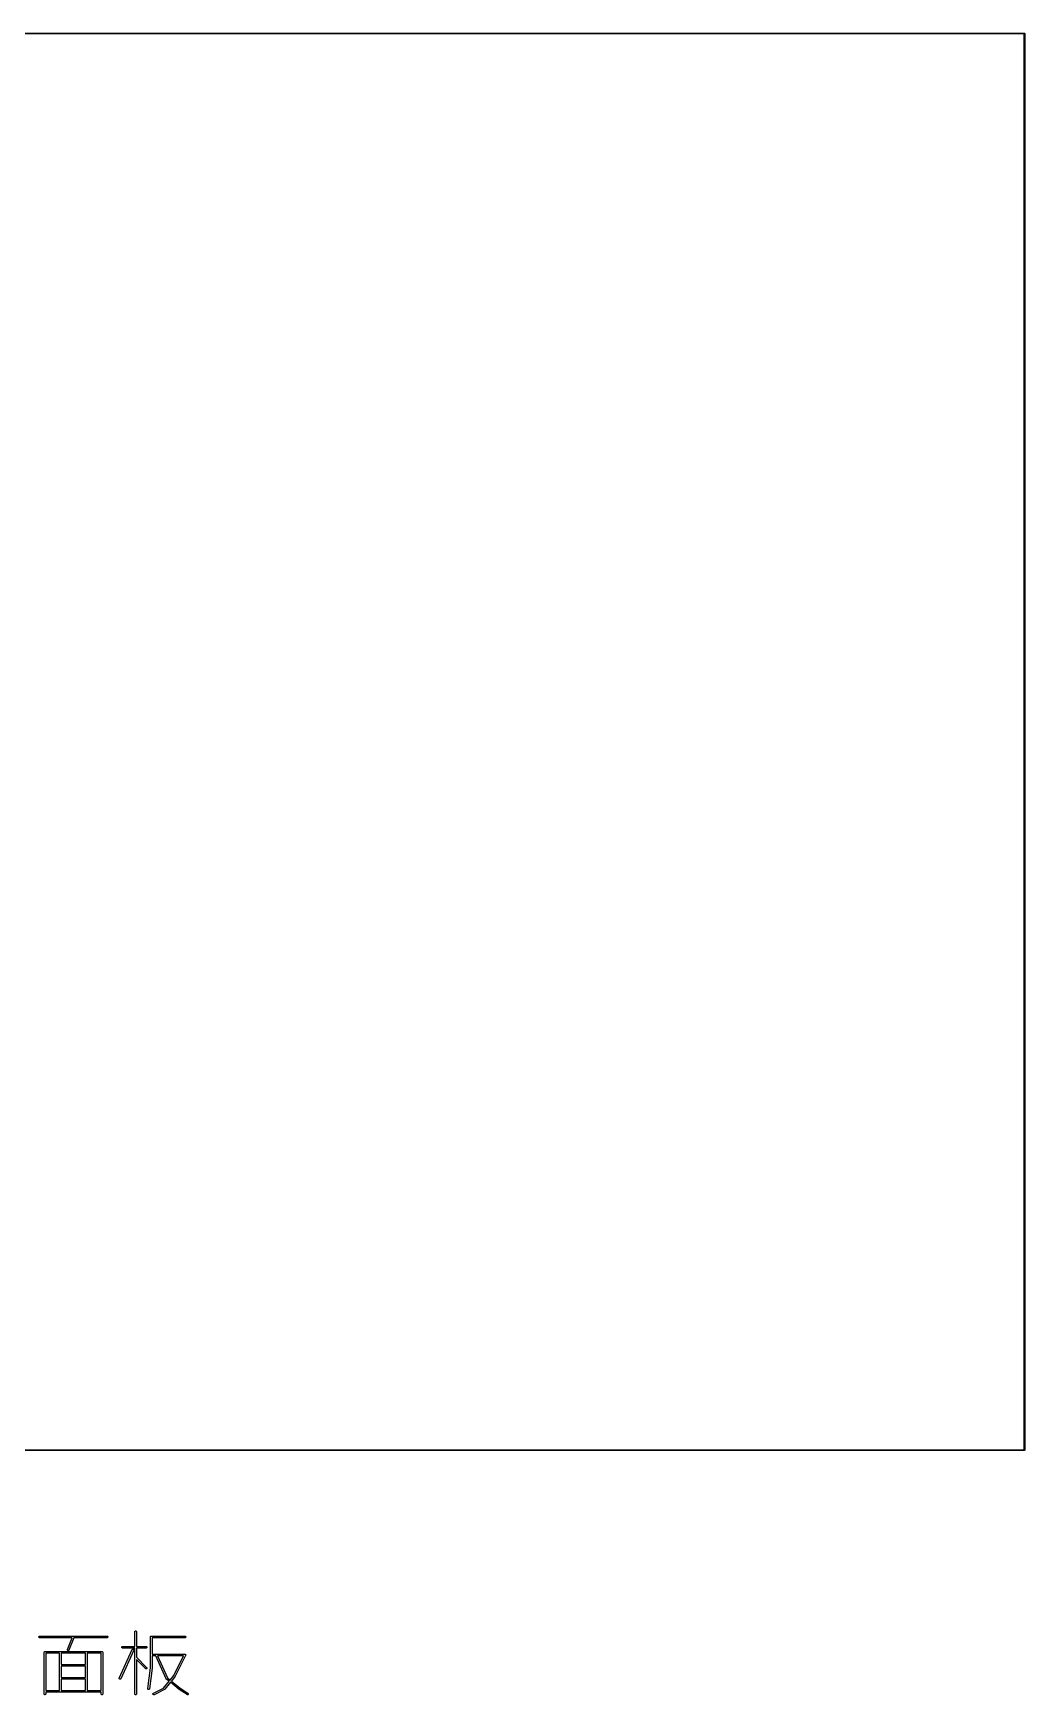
# Model space of a CAD drawing. Extents: x 24 to 204, y -176 to -24.
# Drawn here: x 113 to 204, y -176.5 to -24 of the extents above; entities that cross this region are included whole.
import ezdxf

# ---------------------------------------------------------------- set-up
doc = ezdxf.new("R2010")
doc.units = 0
doc.layers.add('BLACK', color=7, linetype='CONTINUOUS')

msp = doc.modelspace()

# ---------------------------------------------------------------- linework, layer by layer
at = {"layer": 'BLACK', "linetype": 'CONTINUOUS'}
for p, q in [((24, -23.975), (204, -23.975)), ((203.975, -24.025), (24.025, -24.025)), ((203.975, -153.975), (203.975, -24.025)), ((204, -23.975), (204.009567, -23.976903)), ((204.009567, -23.976903), (204.023097, -23.990433)), ((204.023097, -23.990433), (204.025, -24)), ((204.025, -24), (204.025, -154)), ((24.025, -153.975), (203.975, -153.975)), ((204.025, -154), (204.023097, -154.009567)), ((204, -154.025), (24, -154.025)), ((204.009567, -154.023097), (204, -154.025)), ((204.023097, -154.009567), (204.009567, -154.023097)), ((122.309395, -170.666009), (122.310836, -170.651377)), ((122.309395, -172.01958), (122.309395, -170.666009)), ((122.310836, -170.651377), (122.322035, -170.624341)), ((122.322035, -170.624341), (122.342727, -170.603649)), ((122.342727, -170.603649), (122.369763, -170.59245)), ((122.369763, -170.59245), (122.399027, -170.59245)), ((122.399027, -170.59245), (122.426063, -170.603649)), ((122.426063, -170.603649), (122.446755, -170.624341)), ((122.446755, -170.624341), (122.457954, -170.651377)), ((122.457954, -170.651377), (122.459395, -170.666009)), ((122.459395, -170.666009), (122.459395, -172.01958)), ((113.501313, -171.127568), (113.512512, -171.100532)), ((113.501313, -171.156832), (113.501313, -171.127568)), ((113.512512, -171.183868), (113.501313, -171.156832)), ((113.512512, -171.100532), (113.533204, -171.07984)), ((113.533204, -171.20456), (113.512512, -171.183868)), ((113.533204, -171.07984), (113.56024, -171.068641)), ((113.56024, -171.215759), (113.533204, -171.20456)), ((113.56024, -171.068641), (113.574872, -171.0672)), ((113.574872, -171.2172), (113.56024, -171.215759)), ((113.574872, -171.0672), (119.765348, -171.0672)), ((116.559332, -171.2172), (113.574872, -171.2172)), ((116.124284, -172.304822), (116.559332, -171.2172)), ((116.720888, -171.2172), (116.263556, -172.36053)), ((119.765348, -171.2172), (116.720888, -171.2172)), ((119.765348, -171.0672), (119.77998, -171.068641)), ((119.77998, -171.215759), (119.765348, -171.2172)), ((119.77998, -171.068641), (119.807016, -171.07984)), ((119.807016, -171.20456), (119.77998, -171.215759)), ((119.807016, -171.07984), (119.827708, -171.100532)), ((119.827708, -171.183868), (119.807016, -171.20456)), ((119.827708, -171.100532), (119.838907, -171.127568)), ((119.838907, -171.156832), (119.827708, -171.183868)), ((119.838907, -171.127568), (119.838907, -171.156832)), ((120.887547, -174.920688), (122.078022, -172.301641)), ((121.12036, -172.079948), (121.131559, -172.052912)), ((121.12036, -172.109212), (121.12036, -172.079948)), ((121.131559, -172.136248), (121.12036, -172.109212)), ((121.131559, -172.052912), (121.152251, -172.03222)), ((121.152251, -172.15694), (121.131559, -172.136248)), ((121.152251, -172.03222), (121.179287, -172.021021)), ((121.179287, -172.168139), (121.152251, -172.15694)), ((121.179287, -172.021021), (121.193919, -172.01958)), ((121.193919, -172.16958), (121.179287, -172.168139)), ((121.193919, -172.01958), (122.309395, -172.01958)), ((122.309395, -172.16958), (121.193919, -172.16958)), ((122.078022, -172.301641), (122.085389, -172.288917)), ((122.085389, -172.288917), (122.106772, -172.268938)), ((122.106772, -172.268938), (122.134172, -172.258663)), ((122.134172, -172.258663), (122.163418, -172.259656)), ((122.163418, -172.259656), (122.190059, -172.271765)), ((122.190059, -172.271765), (122.210038, -172.293148)), ((122.210038, -172.293148), (122.220313, -172.320548)), ((122.309395, -176.380295), (122.309395, -172.16958)), ((122.459395, -172.01958), (123.336776, -172.01958)), ((123.336776, -172.16958), (122.459395, -172.16958)), ((122.459395, -172.16958), (122.459395, -173.015895)), ((123.336776, -172.01958), (123.351408, -172.021021)), ((123.351408, -172.168139), (123.336776, -172.16958)), ((123.351408, -172.021021), (123.378444, -172.03222)), ((123.378444, -172.15694), (123.351408, -172.168139)), ((123.378444, -172.03222), (123.399136, -172.052912)), ((123.399136, -172.136248), (123.378444, -172.15694)), ((123.399136, -172.052912), (123.410335, -172.079948)), ((123.410335, -172.109212), (123.399136, -172.136248)), ((123.410335, -172.079948), (123.410335, -172.109212)), ((123.737967, -171.1422), (123.739408, -171.127568)), ((123.737967, -173.994672), (123.737967, -171.1422)), ((123.739408, -171.127568), (123.750607, -171.100532)), ((123.750607, -171.100532), (123.771299, -171.07984)), ((123.771299, -171.07984), (123.798335, -171.068641)), ((123.798335, -171.068641), (123.812967, -171.0672)), ((123.812967, -171.0672), (126.908205, -171.0672)), ((126.908205, -171.2172), (123.887967, -171.2172)), ((123.887967, -171.2172), (123.887967, -172.733866)), ((126.908205, -171.0672), (126.922837, -171.068641)), ((126.922837, -171.215759), (126.908205, -171.2172)), ((126.922837, -171.068641), (126.949873, -171.07984)), ((126.949873, -171.20456), (126.922837, -171.215759)), ((126.949873, -171.07984), (126.970565, -171.100532)), ((126.970565, -171.183868), (126.949873, -171.20456)), ((126.970565, -171.100532), (126.981764, -171.127568)), ((126.981764, -171.156832), (126.970565, -171.183868)), ((126.981764, -171.127568), (126.981764, -171.156832)), ((113.976062, -172.570771), (113.977503, -172.556139)), ((113.976062, -176.380295), (113.976062, -172.570771)), ((113.977503, -172.556139), (113.988702, -172.529103)), ((113.988702, -172.529103), (114.009394, -172.508411)), ((114.009394, -172.508411), (114.03643, -172.497212)), ((114.03643, -172.497212), (114.051062, -172.495771)), ((114.051062, -172.495771), (119.289158, -172.495771)), ((115.404634, -172.645771), (114.126062, -172.645771)), ((114.126062, -172.645771), (114.126062, -176.0672)), ((115.404634, -176.0672), (115.404634, -172.645771)), ((117.785586, -172.645771), (115.554634, -172.645771)), ((115.554634, -172.645771), (115.554634, -173.686247)), ((115.554634, -173.686247), (117.785586, -173.686247)), ((116.120188, -172.318942), (116.124284, -172.304822)), ((116.120545, -172.348204), (116.120188, -172.318942)), ((116.132072, -172.375101), (116.120545, -172.348204)), ((116.153015, -172.39554), (116.132072, -172.375101)), ((116.180186, -172.406408), (116.153015, -172.39554)), ((116.209448, -172.406051), (116.180186, -172.406408)), ((116.236345, -172.394524), (116.209448, -172.406051)), ((116.256784, -172.373581), (116.236345, -172.394524)), ((116.263556, -172.36053), (116.256784, -172.373581)), ((117.785586, -173.686247), (117.785586, -172.645771)), ((119.214158, -172.645771), (117.935586, -172.645771)), ((117.935586, -172.645771), (117.935586, -176.0672)), ((119.214158, -176.0672), (119.214158, -172.645771)), ((119.289158, -172.495771), (119.30379, -172.497212)), ((119.30379, -172.497212), (119.330826, -172.508411)), ((119.330826, -172.508411), (119.351518, -172.529103)), ((119.351518, -172.529103), (119.362717, -172.556139)), ((119.362717, -172.556139), (119.364158, -172.570771)), ((119.364158, -172.570771), (119.364158, -176.380295)), ((122.214577, -172.363711), (121.024101, -174.982758)), ((122.21932, -172.349795), (122.214577, -172.363711)), ((122.220313, -172.320548), (122.21932, -172.349795)), ((122.459395, -173.015895), (123.389809, -173.946309)), ((123.283743, -174.052375), (122.459395, -173.228027)), ((122.459395, -173.228027), (122.459395, -176.380295)), ((123.887967, -172.733866), (126.908205, -172.733866)), ((124.240417, -172.883866), (123.887967, -172.883866)), ((123.887967, -172.883866), (123.887967, -173.999342)), ((125.173002, -174.982183), (124.240417, -172.883866)), ((126.786852, -172.883866), (124.404564, -172.883866)), ((124.404564, -172.883866), (125.302654, -174.904569)), ((125.892295, -174.67298), (126.786852, -172.883866)), ((126.975287, -172.842407), (126.022906, -174.747169)), ((126.908205, -172.733866), (126.922837, -172.735307)), ((126.922837, -172.735307), (126.925326, -172.736338)), ((126.925326, -172.736338), (126.928014, -172.736529)), ((126.928014, -172.736529), (126.93877, -172.741907)), ((126.93877, -172.741907), (126.949873, -172.746506)), ((126.949873, -172.746506), (126.951777, -172.74841)), ((126.951777, -172.74841), (126.954189, -172.749616)), ((126.954189, -172.749616), (126.962067, -172.7587)), ((126.962067, -172.7587), (126.970565, -172.767198)), ((126.970565, -172.767198), (126.971596, -172.769688)), ((126.971596, -172.769688), (126.973362, -172.771724)), ((126.973362, -172.771724), (126.977162, -172.783126)), ((126.980542, -172.828675), (126.975287, -172.842407)), ((126.977162, -172.783126), (126.981764, -172.794234)), ((126.980732, -172.825987), (126.980542, -172.828675)), ((126.981764, -172.823498), (126.980732, -172.825987)), ((126.981764, -172.794234), (126.981764, -172.796929)), ((126.981764, -172.796929), (126.982616, -172.799485)), ((126.982616, -172.799485), (126.981764, -172.811476)), ((126.981764, -172.811476), (126.981764, -172.823498)), ((117.785586, -173.836247), (115.554634, -173.836247)), ((115.554634, -173.836247), (115.554634, -174.876723)), ((115.554634, -174.876723), (117.785586, -174.876723)), ((117.785586, -175.026723), (115.554634, -175.026723)), ((115.554634, -175.026723), (115.554634, -176.0672)), ((117.785586, -174.876723), (117.785586, -173.836247)), ((117.785586, -176.0672), (117.785586, -175.026723)), ((120.881811, -174.963851), (120.882804, -174.934605)), ((120.892086, -174.991251), (120.881811, -174.963851)), ((120.882804, -174.934605), (120.887547, -174.920688)), ((120.912065, -175.012634), (120.892086, -174.991251)), ((120.938706, -175.024743), (120.912065, -175.012634)), ((120.967952, -175.025736), (120.938706, -175.024743)), ((120.995352, -175.015461), (120.967952, -175.025736)), ((121.016735, -174.995482), (120.995352, -175.015461)), ((121.024101, -174.982758), (121.016735, -174.995482)), ((123.295108, -174.061702), (123.283743, -174.052375)), ((123.322144, -174.072901), (123.295108, -174.061702)), ((123.351407, -174.072901), (123.322144, -174.072901)), ((123.378444, -174.061702), (123.351407, -174.072901)), ((123.399136, -174.04101), (123.378444, -174.061702)), ((123.389809, -173.946309), (123.399136, -173.957674)), ((123.399136, -173.957674), (123.410335, -173.98471)), ((123.410335, -174.013973), (123.399136, -174.04101)), ((123.410335, -173.98471), (123.410335, -174.013973)), ((123.500451, -175.894801), (123.737967, -173.994672)), ((123.887388, -174.008645), (123.649293, -175.913407)), ((123.88751, -174.00398), (123.887388, -174.008645)), ((123.887967, -173.999342), (123.88751, -174.00398)), ((124.955168, -175.844388), (125.455517, -175.218953)), ((125.572647, -175.312657), (125.062008, -175.950956)), ((125.180262, -174.994969), (125.173002, -174.982183)), ((125.182601, -174.997192), (125.180262, -174.994969)), ((125.18416, -175.000022), (125.182601, -174.997192)), ((125.194686, -175.010288), (125.18416, -175.000022)), ((125.455517, -175.218953), (125.194686, -175.010288)), ((125.302654, -174.904569), (125.549221, -175.101823)), ((125.549221, -175.101823), (125.892295, -174.67298)), ((126.385162, -175.962669), (125.572647, -175.312657)), ((126.014389, -174.76048), (125.666351, -175.195527)), ((125.666351, -175.195527), (126.476318, -175.843501)), ((126.014797, -174.759851), (126.014389, -174.76048)), ((126.015074, -174.759612), (126.014797, -174.759851)), ((126.018719, -174.75382), (126.015074, -174.759612)), ((126.022404, -174.748154), (126.018719, -174.75382)), ((126.022504, -174.747806), (126.022404, -174.748154)), ((126.022906, -174.747169), (126.022504, -174.747806)), ((113.977503, -176.394927), (113.976062, -176.380295)), ((113.988702, -176.421963), (113.977503, -176.394927)), ((114.009394, -176.442655), (113.988702, -176.421963)), ((114.03643, -176.453854), (114.009394, -176.442655)), ((114.065694, -176.453854), (114.03643, -176.453854)), ((114.09273, -176.442655), (114.065694, -176.453854)), ((114.113422, -176.421963), (114.09273, -176.442655)), ((114.124621, -176.394927), (114.113422, -176.421963)), ((114.126062, -176.380295), (114.124621, -176.394927)), ((114.126062, -176.0672), (115.404634, -176.0672)), ((119.214158, -176.2172), (114.126062, -176.2172)), ((114.126062, -176.2172), (114.126062, -176.380295)), ((115.554634, -176.0672), (117.785586, -176.0672)), ((117.935586, -176.0672), (119.214158, -176.0672)), ((119.214158, -176.380295), (119.214158, -176.2172)), ((119.215599, -176.394927), (119.214158, -176.380295)), ((119.226798, -176.421963), (119.215599, -176.394927)), ((119.24749, -176.442655), (119.226798, -176.421963)), ((119.274526, -176.453854), (119.24749, -176.442655)), ((119.30379, -176.453854), (119.274526, -176.453854)), ((119.330826, -176.442655), (119.30379, -176.453854)), ((119.351518, -176.421963), (119.330826, -176.442655)), ((119.362717, -176.394927), (119.351518, -176.421963)), ((119.364158, -176.380295), (119.362717, -176.394927)), ((122.310836, -176.394927), (122.309395, -176.380295)), ((122.322035, -176.421963), (122.310836, -176.394927)), ((122.342727, -176.442655), (122.322035, -176.421963)), ((122.369763, -176.453854), (122.342727, -176.442655)), ((122.399027, -176.453854), (122.369763, -176.453854)), ((122.426063, -176.442655), (122.399027, -176.453854)), ((122.446755, -176.421963), (122.426063, -176.442655)), ((122.457954, -176.394927), (122.446755, -176.421963)), ((122.459395, -176.380295), (122.457954, -176.394927)), ((123.500066, -175.909499), (123.500451, -175.894801)), ((123.507825, -175.937715), (123.500066, -175.909499)), ((123.525791, -175.960814), (123.507825, -175.937715)), ((123.551229, -175.97528), (123.525791, -175.960814)), ((123.580267, -175.97891), (123.551229, -175.97528)), ((123.608483, -175.971151), (123.580267, -175.97891)), ((123.631582, -175.953185), (123.608483, -175.971151)), ((123.646048, -175.927747), (123.631582, -175.953185)), ((123.649293, -175.913407), (123.646048, -175.927747)), ((123.976651, -176.370914), (123.985905, -176.343153)), ((123.978725, -176.400104), (123.976651, -176.370914)), ((123.991812, -176.426279), (123.978725, -176.400104)), ((123.985905, -176.343153), (124.005078, -176.321045)), ((124.01392, -176.445452), (123.991812, -176.426279)), ((124.005078, -176.321045), (124.017521, -176.313213)), ((124.041681, -176.454706), (124.01392, -176.445452)), ((124.017521, -176.313213), (124.955168, -175.844388)), ((124.070871, -176.452632), (124.041681, -176.454706)), ((124.084603, -176.447377), (124.070871, -176.452632)), ((125.036984, -175.971186), (124.084603, -176.447377)), ((125.049427, -175.963353), (125.036984, -175.971186)), ((125.050416, -175.962211), (125.049427, -175.963353)), ((125.051742, -175.961482), (125.050416, -175.962211)), ((125.062008, -175.950956), (125.051742, -175.961482)), ((126.387887, -175.964441), (126.385162, -175.962669)), ((126.390411, -175.966508), (126.387887, -175.964441)), ((127.104697, -176.442699), (126.390411, -175.966508)), ((126.476318, -175.843501), (127.187902, -176.317891)), ((127.117671, -176.449616), (127.104697, -176.442699)), ((127.146379, -176.455295), (127.117671, -176.449616)), ((127.175073, -176.449556), (127.146379, -176.455295)), ((127.199388, -176.433273), (127.175073, -176.449556)), ((127.187902, -176.317891), (127.199278, -176.327207)), ((127.199278, -176.327207), (127.215561, -176.351522)), ((127.215621, -176.408924), (127.199388, -176.433273)), ((127.215561, -176.351522), (127.2213, -176.380216)), ((127.2213, -176.380216), (127.215621, -176.408924))]:
    msp.add_line(p, q, dxfattribs=at)

doc.saveas('drawing.dxf')
